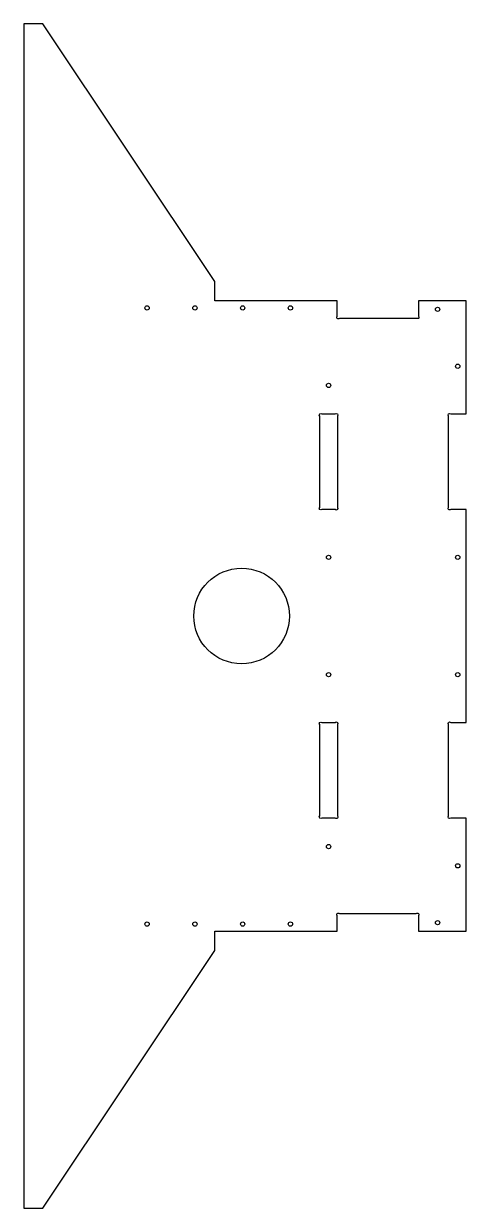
# Model space of a CAD drawing. Header units: millimetres. Extents: x -463 to 0, y -950 to 290.
import ezdxf

# ---------------------------------------------------------------- set-up
doc = ezdxf.new("R2010")
doc.units = ezdxf.units.MM

msp = doc.modelspace()

# ---------------------------------------------------------------- linework, layer by layer
for points in [[(-18.6, -120.8, -1), (-16.3, -118.5), (0, -118.5), (0, 0), (-50, 0), (-50, -16.3, -0.414214), (-50, -18.6), (-132.7, -18.6, -1), (-135, -16.3), (-135, 0), (-262.9, 0), (-262.9, 20), (-442.9, 290), (-462.9, 290), (-462.9, -950), (-442.9, -950), (-262.9, -680), (-262.9, -660), (-135, -660), (-135, -643.7, -1), (-132.7, -641.4), (-52.3, -641.4, -1), (-50, -643.7), (-50, -660), (0, -660), (0, -541.5), (-16.3, -541.5, -1), (-18.6, -539.2), (-18.6, -443.7, -1), (-16.3, -441.4), (0, -441.4), (0, -218.6), (-16.3, -218.6, -1), (-18.6, -216.3)], [(-134.8, -216.3, -1), (-137.1, -218.6), (-151.1, -218.6, -1), (-153.3, -216.3), (-153.3, -120.8, -1), (-151.1, -118.5), (-137.1, -118.5, -1), (-134.8, -120.8)], [(-134.8, -539.2, -1), (-137.1, -541.5), (-151.1, -541.5, -1), (-153.3, -539.2), (-153.3, -443.7, -1), (-151.1, -441.4), (-137.1, -441.4, -1), (-134.8, -443.7)]]:
    msp.add_lwpolyline(points, format="xyb", close=True)
for centre, radius in [((-333.9, -7.5), 2.25), ((-283.9, -7.5), 2.25), ((-233.9, -7.5), 2.25), ((-183.9, -7.5), 2.25), ((-30, -9), 2.25), ((-9, -68.6), 2.25), ((-144.1, -88.6), 2.25), ((-144.1, -268.6), 2.25), ((-9, -268.6), 2.25), ((-235, -330), 50), ((-144.1, -391.4), 2.25), ((-9, -391.4), 2.25), ((-144.1, -571.4), 2.25), ((-9, -591.5), 2.25), ((-333.9, -652.5), 2.25), ((-283.9, -652.5), 2.25), ((-233.9, -652.5), 2.25), ((-183.9, -652.5), 2.25), ((-30, -651), 2.25)]:
    msp.add_circle(centre, radius)

doc.saveas('drawing.dxf')
